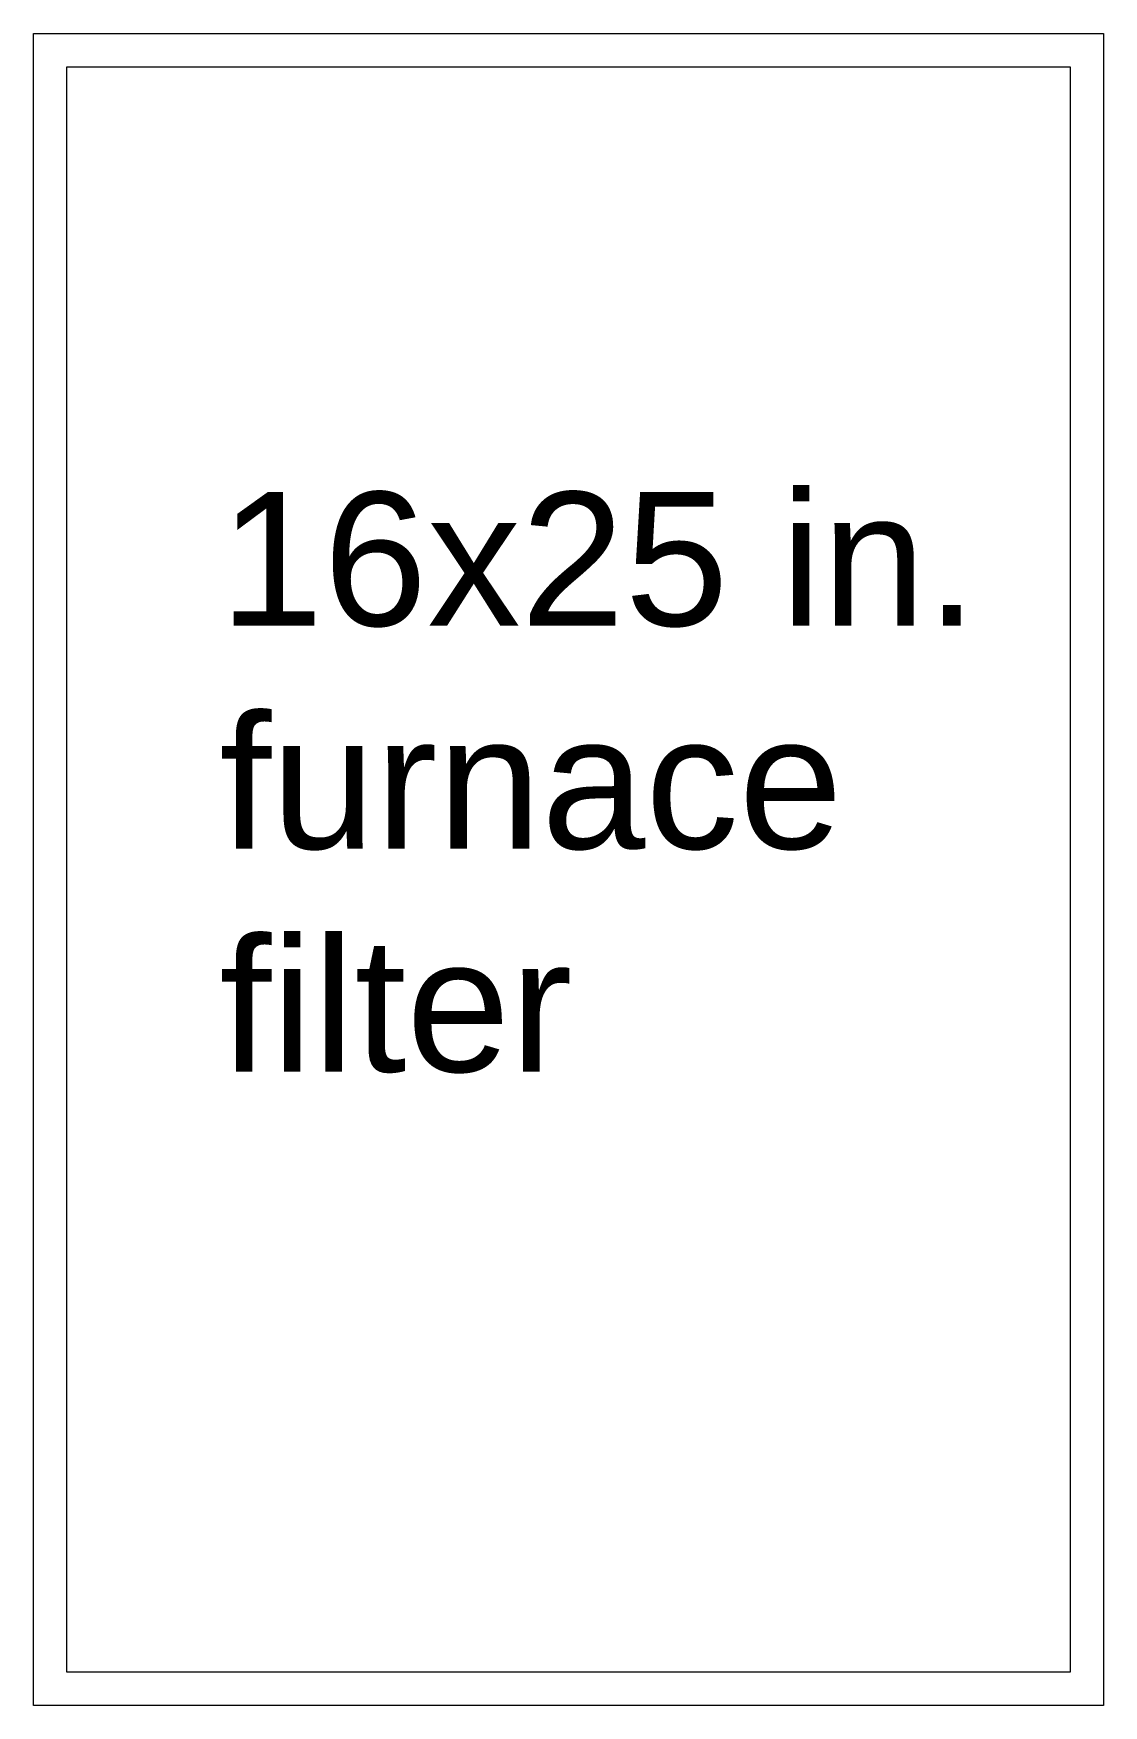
# Model space of a CAD drawing. Header units: inches. Extents: x 423.5 to 439.5, y 655.8 to 680.8.
import ezdxf

# ---------------------------------------------------------------- set-up
doc = ezdxf.new("R2010")
doc.units = ezdxf.units.IN
doc.header["$MEASUREMENT"] = 0
doc.layers.add('A-101-Floorplan-1st-floor', color=7, linetype='Continuous', lineweight=9)
doc.styles.get("Standard").update_dxf_attribs({"font": 'Arial.ttf', "height": 2})

msp = doc.modelspace()

# ---------------------------------------------------------------- linework, layer by layer
at = {"layer": 'A-101-Floorplan-1st-floor', "lineweight": 5}
for points in [[(423.515, 655.841), (423.515, 680.841), (439.515, 680.841), (439.515, 655.841)], [(424.015, 656.341), (424.015, 680.341), (439.015, 680.341), (439.015, 656.341)]]:
    msp.add_lwpolyline(points, close=True, dxfattribs=at)

# ---------------------------------------------------------------- texts
at = {"layer": 'A-101-Floorplan-1st-floor', "lineweight": 5, "insert": (426.296, 673.985), "char_height": 2, "attachment_point": 1}
msp.add_mtext_dynamic_manual_height_columns('16x25 in. \\Pfurnace \\Pfilter', width=11.86724, gutter_width=10, heights=[0], dxfattribs=at)

doc.saveas('drawing.dxf')
